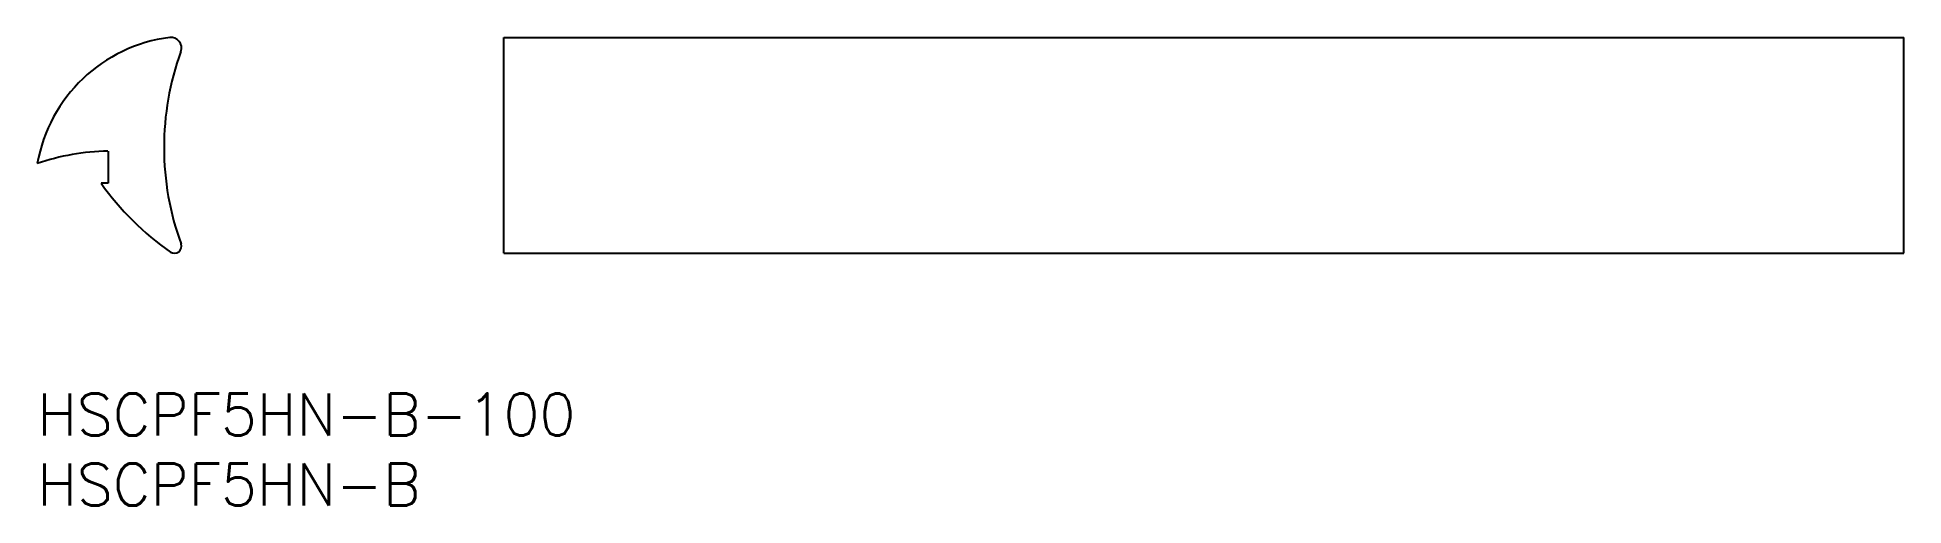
# Model space of a CAD drawing. Extents: x 0 to 133, y -8 to 25.
import ezdxf

# ---------------------------------------------------------------- set-up
doc = ezdxf.new("R2010")
doc.units = 0
doc.header["$LTSCALE"] = 0.5
doc.layers.add('MSM_CONTINUOUS', color=7, linetype='CONTINUOUS')
doc.layers.add('MSM_PART_NUMBER', color=7, linetype='CONTINUOUS')
doc.styles.get("Standard").update_dxf_attribs({"font": 'txt.shx', "height": 3, "bigfont": 'bigfont.shx'})

# ---------------------------------------------------------------- blocks, each defined once
blk = doc.blocks.new('*U6')
at = {"layer": 'MSM_PART_NUMBER'}
blk.add_text('HSCPF5HN-B-100', height=3, dxfattribs=at).set_placement((0, -3))
blk = doc.blocks.new('*U7')
at = {"layer": 'MSM_PART_NUMBER'}
blk.add_text('HSCPF5HN-B', height=3, dxfattribs=at).set_placement((0, -8))

msp = doc.modelspace()

# ---------------------------------------------------------------- linework, layer by layer
at = {"layer": 'MSM_CONTINUOUS'}
for p, q in [((33.34, 25.4), (133.34, 25.4)), ((33.34, 10), (33.34, 25.4)), ((133.34, 10), (133.34, 25.4)), ((5.05, 17.29), (5.05, 15)), ((5.05, 15), (4.55, 15)), ((33.34, 10), (133.34, 10))]:
    msp.add_line(p, q, dxfattribs=at)
for centre, radius, start, end in [((10.83, 14.48), 11, 97.1805, 169.9498), ((9.55, 24.65), 0.75, 339.9994, 97.1805), ((29.05, 17.55), 20, 159.9994, 200.1234), ((5.35, 0.79), 16.5, 91.0631, 108.9369), ((20.88, 26.55), 20, 215.2667, 235.3819), ((9.8, 10.5), 0.5, 235.3819, 20.1234)]:
    msp.add_arc(centre, radius, start, end, dxfattribs=at)

# ---------------------------------------------------------------- block references
for name in ['*U6', '*U7']:
    msp.add_blockref(name, (0, 0), dxfattribs=at)

doc.saveas('drawing.dxf')
